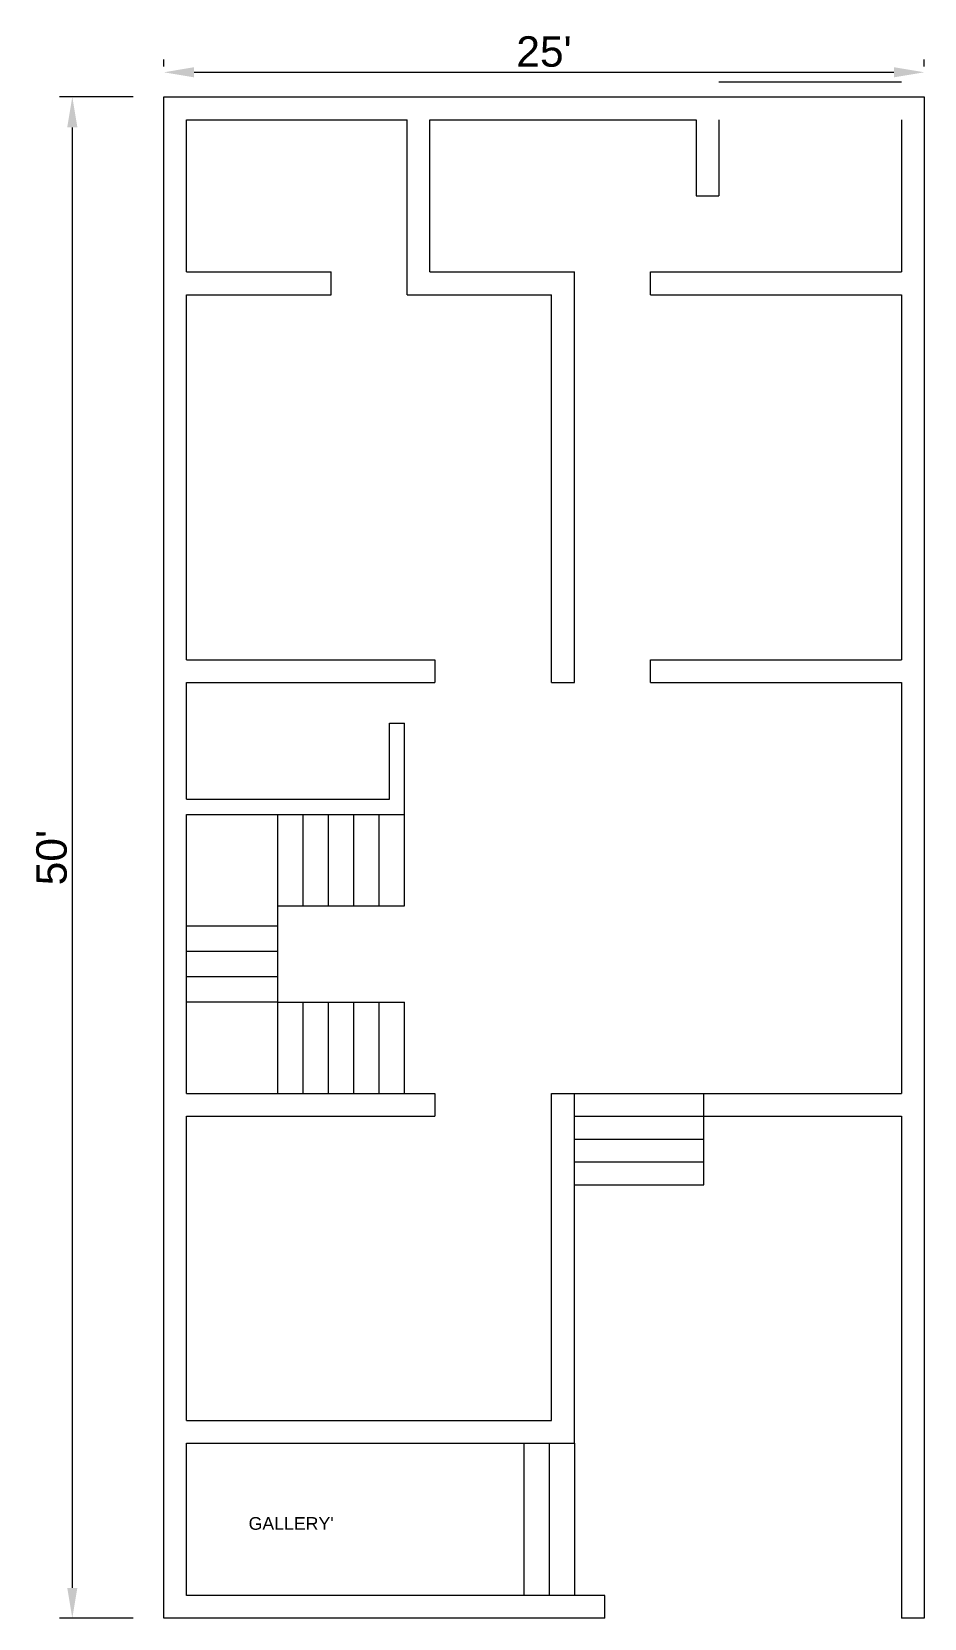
# Model space of a CAD drawing. Header units: inches. Extents: x 3483 to 3835, y 1872 to 2497.
import ezdxf

# ---------------------------------------------------------------- set-up
doc = ezdxf.new("R2010")
doc.units = ezdxf.units.IN
doc.styles.get("Standard").update_dxf_attribs({"font": 'arial.ttf'})
doc.dimstyles.new('ISO-25', dxfattribs={"dimtxt": 12, "dimasz": 12, "dimexe": 5, "dimexo": 12, "dimgap": 2, "dimtad": 1, "dimdec": 0, "dimdsep": 46, "dimlunit": 3, "dimtxsty": 'Standard', "dimcen": 2.5, "dimadec": 0, "dimazin": 0, "dimtfac": 1, "dimtdec": 0, "dimtmove": 1, "dimatfit": 3, "dimfxl": 1, "dimarcsym": 1})

# ---------------------------------------------------------------- blocks, each defined once
blk = doc.blocks.new('*D1')
at = {"layer": 'Defpoints', "color": 0, "lineweight": -2, "transparency": 16777216}
for p, q in [((3534.97, 2483.72), (3534.97, 2486.44)), ((3834.97, 2483.72), (3834.97, 2486.44)), ((3546.97, 2481.44), (3822.97, 2481.44))]:
    blk.add_line(p, q, dxfattribs=at)
at = {"layer": 'Defpoints', "color": 0, "transparency": 16777216}
for p in [(3834.97, 2481.44), (3534.97, 2471.72), (3834.97, 2471.72)]:
    blk.add_point(p, dxfattribs=at)
for points in [[(3546.97, 2483.44), (3546.97, 2479.44), (3534.97, 2481.44)], [(3822.97, 2483.44), (3822.97, 2479.44), (3834.97, 2481.44)]]:
    blk.add_solid(points, dxfattribs=at)
at = {"layer": 'Defpoints', "color": 0, "transparency": 16777216, "insert": (3684.97, 2489.56), "char_height": 12, "attachment_point": 5}
blk.add_mtext("25'", dxfattribs=at)
blk = doc.blocks.new('*D2')
at = {"layer": 'Defpoints', "color": 0, "lineweight": -2, "transparency": 16777216}
for p, q in [((3522.97, 2471.72), (3493.9, 2471.72)), ((3498.9, 2459.72), (3498.9, 1883.72)), ((3522.97, 1871.72), (3493.9, 1871.72))]:
    blk.add_line(p, q, dxfattribs=at)
at = {"layer": 'Defpoints', "color": 0, "transparency": 16777216}
for p in [(3534.97, 2471.72), (3498.9, 1871.72), (3534.97, 1871.72)]:
    blk.add_point(p, dxfattribs=at)
for points in [[(3496.9, 2459.72), (3500.9, 2459.72), (3498.9, 2471.72)], [(3496.9, 1883.72), (3500.9, 1883.72), (3498.9, 1871.72)]]:
    blk.add_solid(points, dxfattribs=at)
at = {"layer": 'Defpoints', "color": 0, "transparency": 16777216, "insert": (3490.77, 2171.72), "char_height": 12, "attachment_point": 5, "rotation": 90}
blk.add_mtext("50'", dxfattribs=at)

msp = doc.modelspace()

# ---------------------------------------------------------------- linework, layer by layer
at = {"layer": 'Defpoints'}
for p, q in [((3534.97, 2471.72), (3834.97, 2471.72)), ((3534.97, 1871.72), (3534.97, 2471.72)), ((3753.97, 2477.69), (3825.97, 2477.69)), ((3834.97, 2471.72), (3834.97, 1871.72)), ((3543.97, 2462.72), (3630.97, 2462.72)), ((3543.97, 2402.72), (3543.97, 2462.72)), ((3630.97, 2393.72), (3630.97, 2462.72)), ((3639.97, 2402.72), (3639.97, 2462.72)), ((3639.97, 2462.72), (3744.97, 2462.72)), ((3744.97, 2462.72), (3744.97, 2432.72)), ((3753.97, 2462.72), (3753.97, 2432.72)), ((3825.97, 2462.72), (3825.97, 2402.72)), ((3744.97, 2432.72), (3753.97, 2432.72)), ((3543.97, 2402.72), (3600.97, 2402.72)), ((3600.97, 2393.72), (3600.97, 2402.72)), ((3639.97, 2402.72), (3696.97, 2402.72)), ((3696.97, 2240.72), (3696.97, 2402.72)), ((3726.97, 2393.72), (3726.97, 2402.72)), ((3726.97, 2402.72), (3825.97, 2402.72)), ((3543.97, 2393.72), (3600.97, 2393.72)), ((3543.97, 2249.72), (3543.97, 2393.72)), ((3630.97, 2393.72), (3687.97, 2393.72)), ((3687.97, 2240.72), (3687.97, 2393.72)), ((3687.97, 2240.72), (3687.97, 2393.72)), ((3726.97, 2393.72), (3825.97, 2393.72)), ((3825.97, 2393.72), (3825.97, 2249.72)), ((3543.97, 2249.72), (3641.97, 2249.72)), ((3641.97, 2249.72), (3641.97, 2240.72)), ((3726.97, 2240.72), (3726.97, 2249.72)), ((3726.97, 2249.72), (3825.97, 2249.72)), ((3543.97, 2240.72), (3641.97, 2240.72)), ((3543.97, 2194.72), (3543.97, 2240.72)), ((3687.97, 2240.72), (3696.97, 2240.72)), ((3726.97, 2240.72), (3825.97, 2240.72)), ((3825.97, 2240.72), (3825.97, 2078.72)), ((3623.97, 2194.72), (3623.97, 2224.72)), ((3623.97, 2224.72), (3629.97, 2224.72)), ((3629.97, 2194.72), (3629.97, 2224.72)), ((3543.97, 2194.72), (3623.97, 2194.72)), ((3629.97, 2152.72), (3629.97, 2194.72)), ((3543.97, 2188.72), (3629.97, 2188.72)), ((3543.97, 2078.72), (3543.97, 2188.72)), ((3579.97, 2078.72), (3579.97, 2188.72)), ((3589.97, 2152.72), (3589.97, 2188.72)), ((3599.97, 2152.72), (3599.97, 2188.72)), ((3609.97, 2152.72), (3609.97, 2188.72)), ((3619.97, 2152.72), (3619.97, 2188.72)), ((3579.97, 2152.72), (3629.97, 2152.72)), ((3579.97, 2144.72), (3543.97, 2144.72)), ((3579.97, 2134.72), (3543.97, 2134.72)), ((3579.97, 2124.72), (3543.97, 2124.72)), ((3579.97, 2114.72), (3543.97, 2114.72)), ((3579.97, 2114.72), (3629.97, 2114.72)), ((3579.97, 2114.72), (3579.97, 2114.72)), ((3589.97, 2078.72), (3589.97, 2114.72)), ((3599.97, 2078.72), (3599.97, 2114.72)), ((3609.97, 2078.72), (3609.97, 2114.72)), ((3619.97, 2078.72), (3619.97, 2114.72)), ((3629.97, 2078.72), (3629.97, 2114.72)), ((3543.97, 2078.72), (3641.97, 2078.72)), ((3641.97, 2078.72), (3641.97, 2069.72)), ((3687.97, 1949.72), (3687.97, 2078.72)), ((3687.97, 2078.72), (3696.97, 2078.72)), ((3696.97, 1940.72), (3696.97, 2078.72)), ((3696.97, 2078.72), (3747.97, 2078.72)), ((3747.97, 2042.72), (3747.97, 2078.72)), ((3747.97, 2078.72), (3825.97, 2078.72)), ((3543.97, 2069.72), (3641.97, 2069.72)), ((3543.97, 1949.72), (3543.97, 2069.72)), ((3696.97, 2069.72), (3825.97, 2069.72)), ((3696.97, 2069.72), (3747.97, 2069.72)), ((3825.97, 2069.72), (3825.97, 1871.72)), ((3696.97, 2060.72), (3747.97, 2060.72)), ((3696.97, 2051.72), (3747.97, 2051.72)), ((3696.97, 2042.72), (3747.97, 2042.72)), ((3543.97, 1949.72), (3687.97, 1949.72)), ((3543.97, 1880.72), (3543.97, 1940.72)), ((3543.97, 1940.72), (3696.97, 1940.72)), ((3676.97, 1940.72), (3676.97, 1880.72)), ((3686.97, 1940.72), (3686.97, 1880.72)), ((3696.97, 1940.72), (3696.97, 1880.72)), ((3708.97, 1880.72), (3543.97, 1880.72)), ((3708.97, 1871.72), (3708.97, 1880.72)), ((3708.97, 1871.72), (3534.97, 1871.72)), ((3834.97, 1871.72), (3825.97, 1871.72))]:
    msp.add_line(p, q, dxfattribs=at)

# ---------------------------------------------------------------- texts
at = {"layer": 'Defpoints', "insert": (3582.72, 1911.62), "char_height": 5, "attachment_point": 1}
msp.add_mtext_dynamic_manual_height_columns("\\pxqc,t2,8;GALLERY'\\P", width=5, gutter_width=0.484, heights=[0], dxfattribs=at)

# ---------------------------------------------------------------- dimensions: what is measured, and where the dimension line sits
at = {"layer": 'Defpoints'}
dim = msp.add_linear_dim(base=(3834.97, 2481.44), p1=(3534.97, 2471.72), p2=(3834.97, 2471.72), dimstyle='ISO-25', dxfattribs=at)
dim.commit()
dim.dimension.update_dxf_attribs({"geometry": '*D1', "text_midpoint": (3684.97, 2489.56)})
dim = msp.add_linear_dim(base=(3498.9, 1871.72), p1=(3534.97, 2471.72), p2=(3534.97, 1871.72), angle=90, dimstyle='ISO-25', dxfattribs=at)
dim.commit()
dim.dimension.update_dxf_attribs({"geometry": '*D2', "text_midpoint": (3490.77, 2171.72)})

doc.saveas('drawing.dxf')
